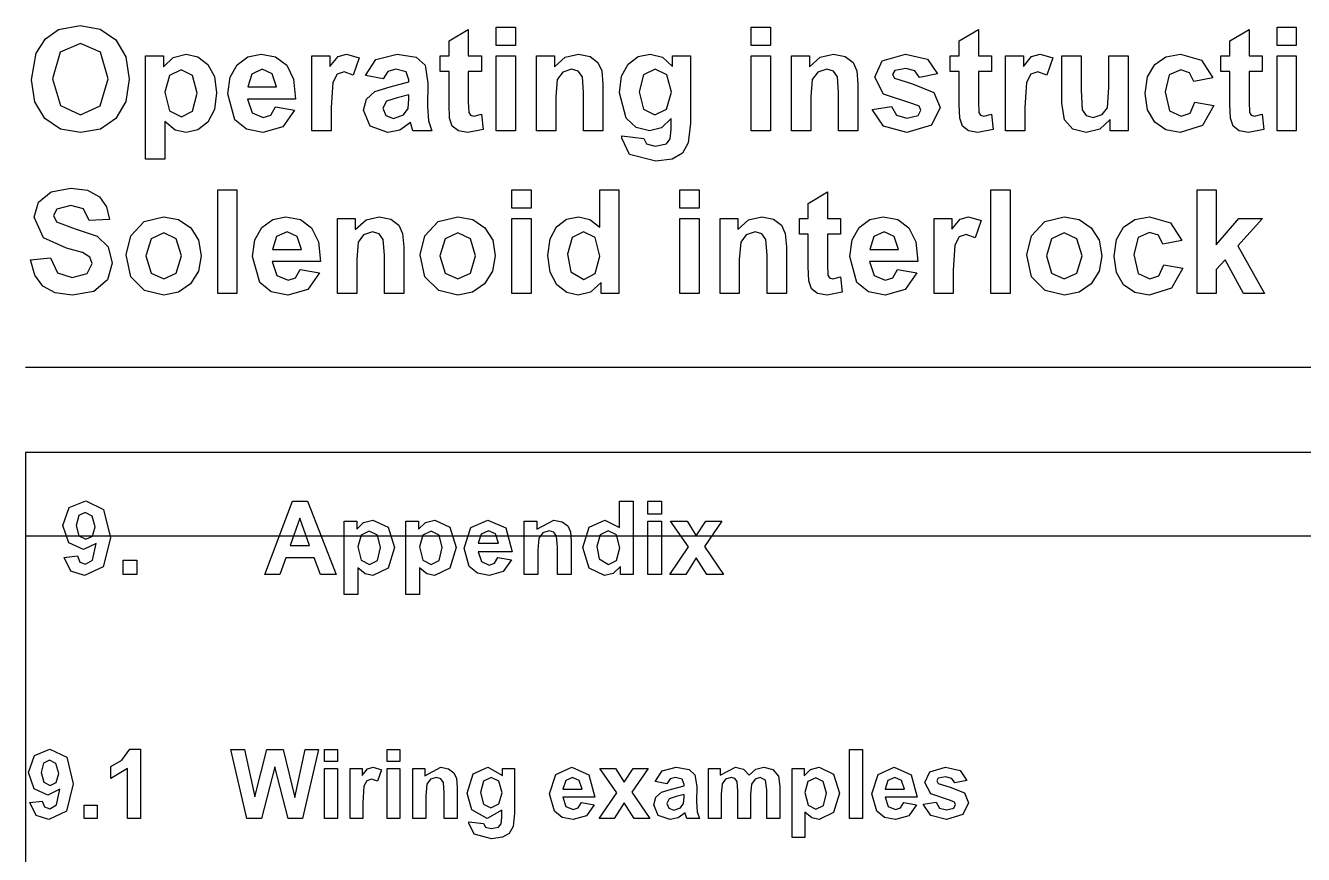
# Model space of a CAD drawing. Extents: x 22 to 299, y 7 to 289.
# Drawn here: x 22 to 59.4, y 264.73 to 289 of the extents above; entities that cross this region are included whole.
import ezdxf

# ---------------------------------------------------------------- set-up
doc = ezdxf.new("R2010")
doc.units = 0

msp = doc.modelspace()

# ---------------------------------------------------------------- linework, layer by layer
at = {"layer": '1'}
for p, q in [((201.999757, 276.499204), (21.999879, 276.499204)), ((21.999879, 276.499204), (21.999879, 15.430113)), ((22, 274.061), (201.999878, 274.061))]:
    msp.add_line(p, q, dxfattribs=at)
at = {"layer": 'Layer 1'}
for p, q in [((22.585472, 288.607238), (22.96643, 288.88009)), ((22.96643, 288.88009), (23.600023, 288.999979)), ((23.600023, 288.999979), (24.184492, 288.896109)), ((24.184492, 288.896109), (24.638634, 288.584501)), ((34.393401, 288.549361), (34.958823, 288.888358)), ((34.958823, 288.888358), (34.958823, 288.113212)), ((35.775803, 288.410868), (35.775803, 288.948302)), ((35.775803, 288.948302), (36.33922, 288.948302)), ((36.33922, 288.948302), (36.33922, 288.410868)), ((43.241101, 288.410868), (43.241101, 288.948302)), ((43.241101, 288.948302), (43.804518, 288.948302)), ((43.804518, 288.948302), (43.804518, 288.410868)), ((49.323996, 288.549361), (49.889418, 288.888358)), ((49.889418, 288.888358), (49.889418, 288.113212)), ((57.245088, 288.549361), (57.810511, 288.888358)), ((57.810511, 288.888358), (57.810511, 288.113212)), ((58.627499, 288.410868), (58.627499, 288.948302)), ((58.627499, 288.948302), (59.190916, 288.948302)), ((59.190916, 288.948302), (59.190916, 288.410868)), ((22.312786, 288.19176), (22.585472, 288.607238)), ((23.606038, 288.477014), (23.014551, 288.216565)), ((24.193515, 288.220699), (23.606038, 288.477014)), ((24.638634, 288.584501), (24.931872, 288.087891)), ((34.393401, 288.113212), (34.393401, 288.549361)), ((36.33922, 288.410868), (35.775803, 288.410868)), ((43.804518, 288.410868), (43.241101, 288.410868)), ((49.323996, 288.113212), (49.323996, 288.549361)), ((57.245088, 288.113212), (57.245088, 288.549361)), ((59.190916, 288.410868), (58.627499, 288.410868)), ((22.178449, 287.414548), (22.312786, 288.19176)), ((23.014551, 288.216565), (22.789986, 287.435218)), ((24.416075, 287.443487), (24.193515, 288.220699)), ((24.931872, 288.087891), (25.029617, 287.429017)), ((25.514484, 288.113212), (26.039805, 288.113212)), ((25.514484, 285.08291), (25.514484, 288.113212)), ((26.039805, 288.113212), (26.039805, 287.790752)), ((26.039805, 287.790752), (26.316501, 288.059469)), ((26.316501, 288.059469), (26.703474, 288.162822)), ((26.703474, 288.162822), (27.046336, 288.087891)), ((27.046336, 288.087891), (27.333057, 287.863099)), ((28.192834, 287.852763), (28.506122, 288.085307)), ((28.506122, 288.085307), (28.892594, 288.162822)), ((28.892594, 288.162822), (29.317663, 288.08169)), ((29.317663, 288.08169), (29.642479, 287.838294)), ((30.380671, 285.918), (30.380671, 288.113212)), ((30.380671, 288.113212), (30.903987, 288.113212)), ((30.903987, 288.113212), (30.903987, 287.801087)), ((30.903987, 287.801087), (31.144592, 288.092542)), ((31.144592, 288.092542), (31.389207, 288.162822)), ((31.389207, 288.162822), (31.760139, 288.053268)), ((31.760139, 288.053268), (31.585701, 287.546839)), ((31.952928, 287.538571), (32.249674, 288.00986)), ((32.249674, 288.00986), (32.875247, 288.162822)), ((32.875247, 288.162822), (33.436659, 288.069804)), ((33.436659, 288.069804), (33.695309, 287.836227)), ((34.134751, 287.650192), (34.134751, 288.113212)), ((34.134751, 288.113212), (34.393401, 288.113212)), ((34.958823, 288.113212), (35.343789, 288.113212)), ((35.343789, 288.113212), (35.343789, 287.650192)), ((35.775803, 285.918), (35.775803, 288.113212)), ((35.775803, 288.113212), (36.33922, 288.113212)), ((36.33922, 288.113212), (36.33922, 285.918)), ((36.954415, 285.918), (36.954415, 288.113212)), ((36.954415, 288.113212), (37.477731, 288.113212)), ((37.477731, 288.113212), (37.477731, 287.790752)), ((37.477731, 287.790752), (37.792522, 288.069804)), ((37.792522, 288.069804), (38.179496, 288.162822)), ((38.179496, 288.162822), (38.520353, 288.092542)), ((38.520353, 288.092542), (38.752937, 287.916842)), ((39.63878, 287.871367), (39.928508, 288.089958)), ((39.928508, 288.089958), (40.280393, 288.162822)), ((40.280393, 288.162822), (40.640799, 288.073421)), ((40.640799, 288.073421), (40.932032, 287.805221)), ((40.932032, 287.805221), (40.932032, 288.113212)), ((40.932032, 288.113212), (41.459357, 288.113212)), ((41.459357, 288.113212), (41.459357, 286.143309)), ((43.241101, 285.918), (43.241101, 288.113212)), ((43.241101, 288.113212), (43.804518, 288.113212)), ((43.804518, 288.113212), (43.804518, 285.918)), ((44.419712, 285.918), (44.419712, 288.113212)), ((44.419712, 288.113212), (44.943028, 288.113212)), ((44.943028, 288.113212), (44.943028, 287.790752)), ((44.943028, 287.790752), (45.257819, 288.069804)), ((45.257819, 288.069804), (45.644792, 288.162822)), ((45.644792, 288.162822), (45.985649, 288.092542)), ((45.985649, 288.092542), (46.218234, 287.916842)), ((47.071996, 287.968518), (47.7497, 288.162822)), ((47.7497, 288.162822), (48.399334, 288.016061)), ((48.399334, 288.016061), (48.692069, 287.581979)), ((49.065346, 287.650192), (49.065346, 288.113212)), ((49.065346, 288.113212), (49.323996, 288.113212)), ((49.889418, 288.113212), (50.274384, 288.113212)), ((50.274384, 288.113212), (50.274384, 287.650192)), ((50.682339, 285.918), (50.682339, 288.113212)), ((50.682339, 288.113212), (51.205655, 288.113212)), ((51.205655, 288.113212), (51.205655, 287.801087)), ((51.205655, 287.801087), (51.44626, 288.092542)), ((51.44626, 288.092542), (51.690875, 288.162822)), ((51.690875, 288.162822), (52.061808, 288.053268)), ((52.061808, 288.053268), (51.887369, 287.546839)), ((52.332791, 286.724151), (52.332791, 288.113212)), ((52.332791, 288.113212), (52.896208, 288.113212)), ((52.896208, 288.113212), (52.896208, 287.10449)), ((53.706243, 287.187172), (53.706243, 288.113212)), ((53.706243, 288.113212), (54.26966, 288.113212)), ((54.26966, 288.113212), (54.26966, 285.918)), ((55.049237, 287.858965), (55.377061, 288.086857)), ((55.377061, 288.086857), (55.803132, 288.162822)), ((55.803132, 288.162822), (56.420685, 287.989189)), ((56.420685, 287.989189), (56.751517, 287.464157)), ((56.986438, 287.650192), (56.986438, 288.113212)), ((56.986438, 288.113212), (57.245088, 288.113212)), ((57.810511, 288.113212), (58.195485, 288.113212)), ((58.195485, 288.113212), (58.195485, 287.650192)), ((58.627499, 285.918), (58.627499, 288.113212)), ((58.627499, 288.113212), (59.190916, 288.113212)), ((59.190916, 288.113212), (59.190916, 285.918)), ((26.551091, 287.703935), (26.208229, 287.538571)), ((26.883928, 287.536504), (26.551091, 287.703935)), ((27.333057, 287.863099), (27.527044, 287.504465)), ((27.985313, 287.485344), (28.192834, 287.852763)), ((28.92668, 287.718405), (28.621914, 287.579912)), ((29.219416, 287.586113), (28.92668, 287.718405)), ((29.642479, 287.838294), (29.84549, 287.429534)), ((31.321035, 287.641924), (31.120531, 287.573711)), ((31.585701, 287.546839), (31.321035, 287.641924)), ((32.600555, 287.656393), (32.464212, 287.443487)), ((32.835145, 287.718405), (32.600555, 287.656393)), ((33.137906, 287.646058), (32.835145, 287.718405)), ((33.218108, 287.408347), (33.137906, 287.646058)), ((33.695309, 287.836227), (33.7715, 287.317396)), ((34.393401, 287.650192), (34.134751, 287.650192)), ((34.393401, 286.693146), (34.393401, 287.650192)), ((35.343789, 287.650192), (34.958821, 287.650192)), ((34.958821, 287.650192), (34.958821, 286.765493)), ((37.720341, 287.635723), (37.559938, 287.416615)), ((37.983001, 287.718405), (37.720341, 287.635723)), ((38.17749, 287.660527), (37.983001, 287.718405)), ((38.295788, 287.49723), (38.17749, 287.660527)), ((38.752937, 287.916842), (38.863214, 287.67293)), ((38.863214, 287.67293), (38.895296, 287.282256)), ((39.446296, 287.5148), (39.63878, 287.871367)), ((40.424756, 287.718405), (40.089914, 287.555107)), ((40.769623, 287.55304), (40.424756, 287.718405)), ((45.185638, 287.635723), (45.025234, 287.416615)), ((45.448298, 287.718405), (45.185638, 287.635723)), ((45.642787, 287.660527), (45.448298, 287.718405)), ((45.761085, 287.49723), (45.642787, 287.660527)), ((46.218234, 287.916842), (46.328511, 287.67293)), ((46.328511, 287.67293), (46.360593, 287.282256)), ((46.853447, 287.488962), (47.071996, 287.968518)), ((47.440924, 287.681198), (47.376763, 287.563376)), ((47.759725, 287.745277), (47.440924, 287.681198)), ((48.030406, 287.677064), (47.759725, 287.745277)), ((48.160734, 287.480694), (48.030406, 287.677064)), ((49.323996, 287.650192), (49.065346, 287.650192)), ((49.323996, 286.693146), (49.323996, 287.650192)), ((50.274384, 287.650192), (49.889417, 287.650192)), ((49.889417, 287.650192), (49.889417, 286.765493)), ((51.622704, 287.641924), (51.422199, 287.573711)), ((51.887369, 287.546839), (51.622704, 287.641924)), ((54.840211, 287.496713), (55.049237, 287.858965)), ((55.811153, 287.706002), (55.474306, 287.555107)), ((56.067798, 287.619186), (55.811153, 287.706002)), ((56.196121, 287.360804), (56.067798, 287.619186)), ((57.245088, 287.650192), (56.986438, 287.650192)), ((57.245088, 286.693146), (57.245088, 287.650192)), ((58.195485, 287.650192), (57.810517, 287.650192)), ((57.810517, 287.650192), (57.810517, 286.765493)), ((22.275192, 286.768593), (22.178449, 287.414548)), ((22.178449, 287.414548), (22.178449, 287.414548)), ((22.789986, 287.435218), (23.020566, 286.653872)), ((22.789986, 287.435218), (22.789986, 287.435218)), ((24.1875, 286.651804), (24.416075, 287.443487)), ((25.029617, 287.429017), (24.932874, 286.774794)), ((26.208229, 287.538571), (26.071886, 287.052813)), ((27.018265, 287.023874), (26.883928, 287.536504)), ((27.527044, 287.504465), (27.591707, 287.028008)), ((27.916139, 286.99907), (27.985313, 287.485344)), ((28.621914, 287.579912), (28.503617, 287.203708)), ((29.345734, 287.203708), (29.219416, 287.586113)), ((29.84549, 287.429534), (29.90514, 286.848175)), ((30.990204, 287.331866), (30.944088, 286.595994)), ((31.120531, 287.573711), (30.990204, 287.331866)), ((32.464214, 287.443487), (31.952928, 287.538571)), ((32.464212, 287.443487), (32.464214, 287.443487)), ((32.670731, 287.207842), (33.218108, 287.350469)), ((33.218108, 287.350469), (33.218108, 287.408347)), ((33.7715, 287.317396), (33.765485, 286.639402)), ((37.559938, 287.416615), (37.517832, 286.912253)), ((38.331879, 287.038344), (38.295788, 287.49723)), ((38.895296, 287.282256), (38.895295, 285.918)), ((39.382135, 287.028008), (39.446296, 287.5148)), ((40.089914, 287.555107), (39.959587, 287.061081)), ((40.905966, 287.046612), (40.769623, 287.55304)), ((45.025234, 287.416615), (44.983129, 286.912253)), ((45.797175, 287.038344), (45.761085, 287.49723)), ((46.360593, 287.282256), (46.360592, 285.918)), ((47.106082, 286.994936), (46.853447, 287.488962)), ((47.376763, 287.563376), (47.432904, 287.457956)), ((47.432904, 287.457956), (47.958225, 287.294659)), ((47.958225, 287.294659), (48.587807, 287.036277)), ((48.692069, 287.581979), (48.160734, 287.480694)), ((51.291872, 287.331866), (51.245756, 286.595994)), ((51.422199, 287.573711), (51.291872, 287.331866)), ((54.770536, 287.013539), (54.840211, 287.496713)), ((55.474306, 287.555107), (55.349993, 287.05488)), ((56.751517, 287.464157), (56.196121, 287.360804)), ((56.751517, 287.464157), (56.751517, 287.464157)), ((26.071886, 287.052813), (26.214244, 286.505044)), ((26.071886, 287.052813), (26.071886, 287.052813)), ((26.887938, 286.490574), (27.018265, 287.023874)), ((27.591707, 287.028008), (27.526543, 286.53915)), ((28.126668, 286.242528), (27.916139, 286.99907)), ((28.503617, 287.203708), (29.345734, 287.203708)), ((31.980997, 286.848175), (32.221602, 287.071417)), ((32.221602, 287.071417), (32.670731, 287.207842)), ((32.875247, 286.883315), (32.568476, 286.782029)), ((33.218109, 286.972198), (32.875247, 286.883315)), ((33.218109, 286.856443), (33.218109, 286.972198)), ((37.517832, 286.912253), (37.517832, 285.918)), ((38.331879, 285.918), (38.331879, 287.038344)), ((39.578629, 286.292137), (39.382135, 287.028008)), ((39.959587, 287.061081), (40.089914, 286.548452)), ((39.959587, 287.061081), (39.959587, 287.061081)), ((40.763608, 286.552586), (40.905966, 287.046612)), ((44.983129, 286.912253), (44.983129, 285.918)), ((45.797175, 285.918), (45.797175, 287.038344)), ((47.970255, 286.711749), (47.106082, 286.994936)), ((48.587807, 287.036277), (48.764251, 286.604262)), ((52.896208, 287.10449), (52.926282, 286.536049)), ((53.664137, 286.593927), (53.706243, 287.187172)), ((54.83971, 286.534499), (54.770536, 287.013539)), ((55.349993, 287.05488), (55.476311, 286.502977)), ((22.565422, 286.277668), (22.275192, 286.768593)), ((23.020566, 286.653872), (23.606038, 286.389289)), ((23.606038, 286.389289), (24.1875, 286.651804)), ((24.932874, 286.774794), (24.642644, 286.279735)), ((26.214244, 286.505044), (26.561116, 286.329344)), ((27.526543, 286.53915), (27.331052, 286.172248)), ((29.90514, 286.848175), (28.493591, 286.848175)), ((28.493591, 286.848175), (28.629934, 286.445099)), ((29.17731, 286.376886), (29.313652, 286.616665)), ((29.313652, 286.616665), (29.875064, 286.519513)), ((29.313652, 286.616665), (29.313652, 286.616665)), ((29.875064, 286.519513), (29.532202, 286.033755)), ((30.944088, 286.595994), (30.944088, 285.918)), ((31.89478, 286.517446), (31.980997, 286.848175)), ((32.083254, 286.052359), (31.89478, 286.517446)), ((32.568476, 286.782029), (32.458198, 286.577391)), ((32.458198, 286.577391), (32.54642, 286.366551)), ((33.061716, 286.38102), (33.196054, 286.573256)), ((33.196054, 286.573256), (33.218109, 286.856443)), ((33.765485, 286.639402), (33.791552, 286.211522)), ((34.411446, 286.283869), (34.393401, 286.693146)), ((34.958821, 286.765493), (34.968847, 286.4513)), ((40.089914, 286.548452), (40.414731, 286.387221)), ((40.414731, 286.387221), (40.763608, 286.552586)), ((46.77525, 286.544318), (47.340672, 286.633201)), ((47.106082, 286.050292), (46.77525, 286.544318)), ((46.77525, 286.544318), (46.77525, 286.544318)), ((47.340672, 286.633201), (47.48704, 286.374819)), ((48.158729, 286.635268), (47.970255, 286.711749)), ((48.124643, 286.370685), (48.198829, 286.525714)), ((48.198829, 286.525714), (48.158729, 286.635268)), ((48.764251, 286.604262), (48.519636, 286.085431)), ((49.342041, 286.283869), (49.323996, 286.693146)), ((49.889417, 286.765493), (49.899442, 286.4513)), ((51.245756, 286.595994), (51.245756, 285.918)), ((52.408983, 286.238394), (52.332791, 286.724151)), ((52.926282, 286.536049), (53.04057, 286.370685)), ((53.507744, 286.391356), (53.664137, 286.593927)), ((55.047232, 286.172248), (54.83971, 286.534499)), ((55.476311, 286.502977), (55.819173, 286.341746)), ((56.081833, 286.434764), (56.226196, 286.759291)), ((56.226196, 286.759291), (56.779587, 286.66214)), ((56.779587, 286.66214), (56.448756, 286.068895)), ((57.263133, 286.283869), (57.245088, 286.693146)), ((57.810517, 286.765493), (57.820536, 286.4513)), ((23.019563, 285.96916), (22.565422, 286.277668)), ((24.642644, 286.279735), (24.190508, 285.969676)), ((26.378657, 285.940738), (26.077901, 286.188784)), ((26.077901, 286.188784), (26.077901, 285.08291)), ((26.561116, 286.329344), (26.887938, 286.490574)), ((27.331052, 286.172248), (27.042827, 285.944355)), ((28.46552, 285.961925), (28.126668, 286.242528)), ((28.629934, 286.445099), (28.95475, 286.302472)), ((28.95475, 286.302472), (29.17731, 286.376886)), ((32.54642, 286.366551), (32.770985, 286.277668)), ((32.770985, 286.277668), (33.061716, 286.38102)), ((33.262218, 286.157778), (32.953442, 285.940738)), ((33.28227, 286.089566), (33.262218, 286.157778)), ((33.791552, 286.211522), (33.893808, 285.918)), ((34.489642, 286.056493), (34.411446, 286.283869)), ((34.968847, 286.4513), (35.018973, 286.378953)), ((35.018973, 286.378953), (35.115215, 286.350015)), ((35.115215, 286.350015), (35.341785, 286.405825)), ((35.341785, 286.405825), (35.389906, 285.955207)), ((39.873871, 286.011534), (39.578629, 286.292137)), ((40.895942, 286.273533), (40.610223, 286.006883)), ((40.895942, 285.95314), (40.895942, 286.273533)), ((41.459357, 286.143309), (41.397201, 285.562467)), ((47.48704, 286.374819), (47.795816, 286.288003)), ((47.795816, 286.288003), (48.124643, 286.370685)), ((49.420238, 286.056493), (49.342041, 286.283869)), ((49.899442, 286.4513), (49.949569, 286.378953)), ((49.949569, 286.378953), (50.04581, 286.350015)), ((50.04581, 286.350015), (50.27238, 286.405825)), ((50.27238, 286.405825), (50.320501, 285.955207)), ((52.655603, 285.965542), (52.408983, 286.238394)), ((53.04057, 286.370685), (53.249094, 286.31074)), ((53.249094, 286.31074), (53.507744, 286.391356)), ((53.746345, 286.246662), (53.439574, 285.969676)), ((53.746345, 285.918), (53.746345, 286.246662)), ((55.373051, 285.944355), (55.047232, 286.172248)), ((55.819173, 286.341746), (56.081833, 286.434764)), ((57.34133, 286.056493), (57.263133, 286.283869)), ((57.820536, 286.4513), (57.870662, 286.378953)), ((57.870662, 286.378953), (57.966903, 286.350015)), ((57.966903, 286.350015), (58.19347, 286.405825)), ((58.19347, 286.405825), (58.241593, 285.955207)), ((23.608043, 285.866324), (23.019563, 285.96916)), ((24.190508, 285.969676), (23.608043, 285.866324)), ((26.699464, 285.868391), (26.378657, 285.940738)), ((27.042827, 285.944355), (26.699464, 285.868391)), ((28.948735, 285.868391), (28.46552, 285.961925)), ((29.532202, 286.033755), (28.948735, 285.868391)), ((30.944088, 285.918), (30.380671, 285.918)), ((32.60256, 285.868391), (32.083254, 286.052359)), ((32.953442, 285.940738), (32.60256, 285.868391)), ((33.336406, 285.918), (33.28227, 286.089566)), ((33.893808, 285.918), (33.336406, 285.918)), ((34.670096, 285.920067), (34.489642, 286.056493)), ((34.944787, 285.868391), (34.670096, 285.920067)), ((35.389906, 285.955207), (34.944787, 285.868391)), ((36.33922, 285.918), (35.775803, 285.918)), ((37.517832, 285.918), (36.954415, 285.918)), ((38.895295, 285.918), (38.331879, 285.918)), ((39.454316, 285.703026), (39.456327, 285.773306)), ((39.456321, 285.773306), (40.099939, 285.692691)), ((39.456327, 285.773306), (39.456321, 285.773306)), ((40.258338, 285.918), (39.873871, 286.011534)), ((40.610223, 286.006883), (40.258338, 285.918)), ((40.869875, 285.68649), (40.895942, 285.95314)), ((43.804518, 285.918), (43.241101, 285.918)), ((44.983129, 285.918), (44.419712, 285.918)), ((46.360592, 285.918), (45.797175, 285.918)), ((47.795816, 285.868391), (47.106082, 286.050292)), ((48.519636, 286.085431), (47.795816, 285.868391)), ((49.600691, 285.920067), (49.420238, 286.056493)), ((49.875382, 285.868391), (49.600691, 285.920067)), ((50.320501, 285.955207), (49.875382, 285.868391)), ((51.245756, 285.918), (50.682339, 285.918)), ((53.040571, 285.868391), (52.655603, 285.965542)), ((53.439574, 285.969676), (53.040571, 285.868391)), ((54.26966, 285.918), (53.746345, 285.918)), ((55.793107, 285.868391), (55.373051, 285.944355)), ((56.448756, 286.068895), (55.793107, 285.868391)), ((57.521783, 285.920067), (57.34133, 286.056493)), ((57.796473, 285.868391), (57.521783, 285.920067)), ((58.241593, 285.955207), (57.796473, 285.868391)), ((59.190916, 285.918), (58.627499, 285.918)), ((39.680886, 285.219335), (39.454316, 285.703026)), ((40.099939, 285.692691), (40.174126, 285.533528)), ((40.174126, 285.533528), (40.426761, 285.471516)), ((40.426761, 285.471516), (40.757593, 285.539729)), ((40.757593, 285.539729), (40.869875, 285.68649)), ((41.397201, 285.562467), (41.222763, 285.260677)), ((26.077901, 285.08291), (25.514484, 285.08291)), ((40.448817, 285.027099), (39.680886, 285.219335)), ((40.922006, 285.089111), (40.448817, 285.027099)), ((41.222763, 285.260677), (40.922006, 285.089111)), ((22.380958, 283.824568), (22.74788, 284.132559)), ((22.74788, 284.132559), (23.327337, 284.237979)), ((23.327337, 284.237979), (23.812056, 284.17545)), ((23.812056, 284.17545), (24.159429, 283.987865)), ((24.159429, 283.987865), (24.373468, 283.695894)), ((27.62475, 281.156), (27.62475, 284.186302)), ((27.62475, 284.186302), (28.188166, 284.186302)), ((28.188166, 284.186302), (28.188166, 281.156)), ((36.231606, 283.648868), (36.231606, 284.186302)), ((36.231606, 284.186302), (36.795023, 284.186302)), ((36.795023, 284.186302), (36.795023, 283.648868)), ((38.80372, 283.094898), (38.80372, 284.186302)), ((38.80372, 284.186302), (39.367137, 284.186302)), ((39.367137, 284.186302), (39.367137, 281.156)), ((41.146876, 283.648868), (41.146876, 284.186302)), ((41.146876, 284.186302), (41.710292, 284.186302)), ((41.710292, 284.186302), (41.710292, 283.648868)), ((44.90559, 283.787361), (45.471012, 284.126358)), ((45.471012, 284.126358), (45.471012, 283.351212)), ((50.250596, 281.156), (50.250596, 284.186302)), ((50.250596, 284.186302), (50.814012, 284.186302)), ((50.814012, 284.186302), (50.814012, 281.156)), ((56.287376, 281.156), (56.287376, 284.186302)), ((56.287376, 284.186302), (56.850793, 284.186302)), ((56.850793, 284.186302), (56.850793, 282.578134)), ((22.25464, 283.392553), (22.380958, 283.824568)), ((22.916304, 283.621996), (22.822067, 283.433895)), ((23.321322, 283.73155), (22.916304, 283.621996)), ((23.696265, 283.628198), (23.321322, 283.73155)), ((23.860678, 283.293335), (23.696265, 283.628198)), ((24.373468, 283.695894), (24.45417, 283.320206)), ((36.795023, 283.648868), (36.231606, 283.648868)), ((41.710292, 283.648868), (41.146876, 283.648868)), ((44.90559, 283.351212), (44.90559, 283.787361)), ((22.525321, 282.782772), (22.25464, 283.392553)), ((22.822067, 283.433895), (22.910289, 283.249927)), ((22.910289, 283.249927), (23.45566, 283.047355)), ((24.45417, 283.320206), (23.860678, 283.293335)), ((25.082743, 282.844784), (25.473726, 283.258195)), ((25.473726, 283.258195), (26.041153, 283.400822)), ((26.041153, 283.400822), (26.480758, 283.31969)), ((26.480758, 283.31969), (26.833144, 283.076294)), ((28.919654, 283.090763), (29.232941, 283.323307)), ((29.232941, 283.323307), (29.619413, 283.400822)), ((29.619413, 283.400822), (30.044482, 283.31969)), ((30.044482, 283.31969), (30.369298, 283.076294)), ((31.127541, 281.156), (31.127541, 283.351212)), ((31.127541, 283.351212), (31.650857, 283.351212)), ((31.650857, 283.351212), (31.650857, 283.028752)), ((31.650857, 283.028752), (31.965648, 283.307804)), ((31.965648, 283.307804), (32.352621, 283.400822)), ((32.352621, 283.400822), (32.693478, 283.330542)), ((32.693478, 283.330542), (32.926063, 283.154842)), ((32.926063, 283.154842), (33.03634, 282.91093)), ((33.689599, 282.844784), (34.080582, 283.258195)), ((34.080582, 283.258195), (34.648009, 283.400822)), ((34.648009, 283.400822), (35.087614, 283.31969)), ((35.087614, 283.31969), (35.44, 283.076294)), ((36.231606, 281.156), (36.231606, 283.351212)), ((36.231606, 283.351212), (36.795023, 283.351212)), ((36.795023, 283.351212), (36.795023, 281.156)), ((37.542549, 283.109367), (37.830774, 283.327958)), ((37.830774, 283.327958), (38.186168, 283.400822)), ((38.186168, 283.400822), (38.519004, 283.324341)), ((38.519004, 283.324341), (38.80372, 283.094898)), ((41.146876, 281.156), (41.146876, 283.351212)), ((41.146876, 283.351212), (41.710292, 283.351212)), ((41.710292, 283.351212), (41.710292, 281.156)), ((42.325487, 281.156), (42.325487, 283.351212)), ((42.325487, 283.351212), (42.848803, 283.351212)), ((42.848803, 283.351212), (42.848803, 283.028752)), ((42.848803, 283.028752), (43.163595, 283.307804)), ((43.163595, 283.307804), (43.550568, 283.400822)), ((43.550568, 283.400822), (43.891425, 283.330542)), ((43.891425, 283.330542), (44.12401, 283.154842)), ((44.12401, 283.154842), (44.234287, 282.91093)), ((44.64694, 282.888192), (44.64694, 283.351212)), ((44.64694, 283.351212), (44.90559, 283.351212)), ((45.471012, 283.351212), (45.855978, 283.351212)), ((45.855978, 283.351212), (45.855978, 282.888192)), ((46.400276, 283.090763), (46.713564, 283.323307)), ((46.713564, 283.323307), (47.100036, 283.400822)), ((47.100036, 283.400822), (47.525104, 283.31969)), ((47.525104, 283.31969), (47.849921, 283.076294)), ((48.588114, 281.156), (48.588114, 283.351212)), ((48.588114, 283.351212), (49.111429, 283.351212)), ((49.111429, 283.351212), (49.111429, 283.039087)), ((49.111429, 283.039087), (49.352034, 283.330542)), ((49.352034, 283.330542), (49.596649, 283.400822)), ((49.596649, 283.400822), (49.967582, 283.291268)), ((49.967582, 283.291268), (49.793143, 282.784839)), ((51.441239, 282.844784), (51.832222, 283.258195)), ((51.832222, 283.258195), (52.399649, 283.400822)), ((52.399649, 283.400822), (52.839254, 283.31969)), ((52.839254, 283.31969), (53.19164, 283.076294)), ((54.137634, 283.096965), (54.465459, 283.324857)), ((54.465459, 283.324857), (54.89153, 283.400822)), ((54.89153, 283.400822), (55.509082, 283.227189)), ((55.509082, 283.227189), (55.839914, 282.702157)), ((56.850793, 282.578134), (57.510452, 283.351212)), ((58.204195, 283.351212), (57.476366, 282.549195)), ((57.510452, 283.351212), (58.204195, 283.351212)), ((23.195005, 282.483049), (22.525321, 282.782772)), ((23.45566, 283.047355), (24.095268, 282.828247)), ((24.095268, 282.828247), (24.420085, 282.520256)), ((24.944395, 282.284612), (25.082743, 282.844784)), ((25.672225, 282.753833), (25.521847, 282.253606)), ((26.043157, 282.927466), (25.672225, 282.753833)), ((26.412085, 282.753833), (26.043157, 282.927466)), ((26.562463, 282.25774), (26.412085, 282.753833)), ((26.833144, 283.076294), (27.064726, 282.710942)), ((28.712132, 282.723344), (28.919654, 283.090763)), ((29.348733, 282.817912), (29.230436, 282.441708)), ((29.653499, 282.956405), (29.348733, 282.817912)), ((29.946236, 282.824113), (29.653499, 282.956405)), ((30.072553, 282.441708), (29.946236, 282.824113)), ((30.369298, 283.076294), (30.572309, 282.667534)), ((31.893467, 282.873723), (31.733063, 282.654615)), ((32.156127, 282.956405), (31.893467, 282.873723)), ((32.350616, 282.898527), (32.156127, 282.956405)), ((32.468914, 282.73523), (32.350616, 282.898527)), ((33.03634, 282.91093), (33.068422, 282.520256)), ((33.551251, 282.284612), (33.689599, 282.844784)), ((34.279081, 282.753833), (34.128703, 282.253606)), ((34.650014, 282.927466), (34.279081, 282.753833)), ((35.018941, 282.753833), (34.650014, 282.927466)), ((35.169319, 282.25774), (35.018941, 282.753833)), ((35.44, 283.076294), (35.671582, 282.710942)), ((37.287909, 282.261874), (37.351569, 282.7528)), ((37.351569, 282.7528), (37.542549, 283.109367)), ((37.997694, 282.79104), (37.863356, 282.301148)), ((38.33454, 282.956405), (37.997694, 282.79104)), ((38.673392, 282.788973), (38.33454, 282.956405)), ((38.805725, 282.245338), (38.673392, 282.788973)), ((43.091413, 282.873723), (42.93101, 282.654615)), ((43.354074, 282.956405), (43.091413, 282.873723)), ((43.548563, 282.898527), (43.354074, 282.956405)), ((43.66686, 282.73523), (43.548563, 282.898527)), ((44.234287, 282.91093), (44.266368, 282.520256)), ((44.90559, 282.888192), (44.64694, 282.888192)), ((44.90559, 281.931146), (44.90559, 282.888192)), ((45.855978, 282.888192), (45.471011, 282.888192)), ((45.471011, 282.888192), (45.471011, 282.003492)), ((46.192754, 282.723344), (46.400276, 283.090763)), ((46.829356, 282.817912), (46.711058, 282.441708)), ((47.134122, 282.956405), (46.829356, 282.817912)), ((47.426858, 282.824113), (47.134122, 282.956405)), ((47.553176, 282.441708), (47.426858, 282.824113)), ((47.849921, 283.076294), (48.052931, 282.667534)), ((49.327974, 282.811711), (49.197646, 282.569866)), ((49.528478, 282.879924), (49.327974, 282.811711)), ((49.793143, 282.784839), (49.528478, 282.879924)), ((51.302891, 282.284612), (51.441239, 282.844784)), ((52.030721, 282.753833), (51.880343, 282.253606)), ((52.401654, 282.927466), (52.030721, 282.753833)), ((52.770582, 282.753833), (52.401654, 282.927466)), ((52.92096, 282.25774), (52.770582, 282.753833)), ((53.19164, 283.076294), (53.423222, 282.710942)), ((53.928609, 282.734713), (54.137634, 283.096965)), ((54.562703, 282.793107), (54.438391, 282.29288)), ((54.89955, 282.944002), (54.562703, 282.793107)), ((55.156195, 282.857186), (54.89955, 282.944002)), ((55.284518, 282.598804), (55.156195, 282.857186)), ((23.670199, 282.350758), (23.195005, 282.483049)), ((24.420085, 282.520256), (24.538382, 282.038632)), ((27.064726, 282.710942), (27.14192, 282.259807)), ((28.642958, 282.23707), (28.712132, 282.723344)), ((29.230436, 282.441708), (30.072553, 282.441708)), ((30.572309, 282.667534), (30.631959, 282.086175)), ((31.733063, 282.654615), (31.690957, 282.150253)), ((32.505004, 282.276344), (32.468914, 282.73523)), ((33.068422, 282.520256), (33.068421, 281.156)), ((35.671582, 282.710942), (35.748776, 282.259807)), ((42.93101, 282.654615), (42.888904, 282.150253)), ((43.702951, 282.276344), (43.66686, 282.73523)), ((44.266368, 282.520256), (44.266367, 281.156)), ((46.12358, 282.23707), (46.192754, 282.723344)), ((46.711058, 282.441708), (47.553176, 282.441708)), ((48.052931, 282.667534), (48.112581, 282.086175)), ((49.197646, 282.569866), (49.15153, 281.833994)), ((53.423222, 282.710942), (53.500416, 282.259807)), ((53.858934, 282.251539), (53.928609, 282.734713)), ((55.839914, 282.702157), (55.284518, 282.598804)), ((55.839914, 282.702157), (55.839914, 282.702157)), ((57.476366, 282.549195), (58.256328, 281.156)), ((22.148373, 282.141985), (22.725825, 282.199863)), ((22.26667, 281.693951), (22.148373, 282.141985)), ((22.148373, 282.141985), (22.148373, 282.141985)), ((22.725825, 282.199863), (22.936354, 281.75958)), ((23.882734, 282.218466), (23.670199, 282.350758)), ((23.798522, 281.743044), (23.94489, 282.036565)), ((23.94489, 282.036565), (23.882734, 282.218466)), ((24.538382, 282.038632), (24.398029, 281.550807)), ((25.082743, 281.641758), (24.944395, 282.284612)), ((24.944395, 282.284612), (24.944395, 282.284612)), ((25.521847, 282.253606), (25.672225, 281.753379)), ((25.521847, 282.253606), (25.521847, 282.253606)), ((26.412085, 281.753379), (26.562463, 282.25774)), ((27.14192, 282.259807), (27.063724, 281.804022)), ((28.853487, 281.480528), (28.642958, 282.23707)), ((30.631959, 282.086175), (29.22041, 282.086175)), ((29.22041, 282.086175), (29.356753, 281.683099)), ((31.690957, 282.150253), (31.690957, 281.156)), ((32.505004, 281.156), (32.505004, 282.276344)), ((33.689599, 281.641758), (33.551251, 282.284612)), ((33.551251, 282.284612), (33.551251, 282.284612)), ((34.128703, 282.253606), (34.279081, 281.753379)), ((34.128703, 282.253606), (34.128703, 282.253606)), ((35.018941, 281.753379), (35.169319, 282.25774)), ((35.748776, 282.259807), (35.67058, 281.804022)), ((37.353073, 281.776116), (37.287909, 282.261874)), ((37.863356, 282.301148), (37.957593, 281.792653)), ((37.863356, 282.301148), (37.863356, 282.301148)), ((38.669382, 281.734775), (38.805725, 282.245338)), ((42.888904, 282.150253), (42.888904, 281.156)), ((43.702951, 281.156), (43.702951, 282.276344)), ((46.33411, 281.480528), (46.12358, 282.23707)), ((48.112581, 282.086175), (46.701032, 282.086175)), ((46.701032, 282.086175), (46.837375, 281.683099)), ((51.441239, 281.641758), (51.302891, 282.284612)), ((51.302891, 282.284612), (51.302891, 282.284612)), ((51.880343, 282.253606), (52.030721, 281.753379)), ((51.880343, 282.253606), (51.880343, 282.253606)), ((52.770582, 281.753379), (52.92096, 282.25774)), ((53.500416, 282.259807), (53.42222, 281.804022)), ((53.928107, 281.772499), (53.858934, 282.251539)), ((54.438391, 282.29288), (54.564708, 281.740977)), ((57.113453, 282.141985), (56.850793, 281.858799)), ((57.6488, 281.156), (57.113453, 282.141985)), ((22.50527, 281.36684), (22.26667, 281.693951)), ((22.936354, 281.75958), (23.367438, 281.61902)), ((23.367438, 281.61902), (23.798522, 281.743044)), ((25.485756, 281.242816), (25.082743, 281.641758)), ((25.672225, 281.753379), (26.043157, 281.579746)), ((26.043157, 281.579746), (26.412085, 281.753379)), ((27.063724, 281.804022), (26.829134, 281.432985)), ((29.356753, 281.683099), (29.68157, 281.540472)), ((29.904129, 281.614886), (30.040472, 281.854665)), ((30.040472, 281.854665), (30.601883, 281.757513)), ((30.040472, 281.854665), (30.040472, 281.854665)), ((30.601883, 281.757513), (30.259021, 281.271755)), ((34.092612, 281.242816), (33.689599, 281.641758)), ((34.279081, 281.753379), (34.650014, 281.579746)), ((34.650014, 281.579746), (35.018941, 281.753379)), ((35.67058, 281.804022), (35.43599, 281.432985)), ((37.548564, 281.410248), (37.353073, 281.776116)), ((37.957593, 281.792653), (38.338551, 281.565277)), ((38.338551, 281.565277), (38.669382, 281.734775)), ((44.923635, 281.521869), (44.90559, 281.931146)), ((45.471011, 282.003492), (45.481036, 281.6893)), ((45.481036, 281.6893), (45.531163, 281.616953)), ((45.627404, 281.588015), (45.853974, 281.643825)), ((45.853974, 281.643825), (45.902095, 281.193207)), ((46.837375, 281.683099), (47.162192, 281.540472)), ((47.384751, 281.614886), (47.521094, 281.854665)), ((47.521094, 281.854665), (48.082506, 281.757513)), ((47.521094, 281.854665), (47.521094, 281.854665)), ((48.082506, 281.757513), (47.739644, 281.271755)), ((49.15153, 281.833994), (49.15153, 281.156)), ((51.844253, 281.242816), (51.441239, 281.641758)), ((52.030721, 281.753379), (52.401654, 281.579746)), ((52.401654, 281.579746), (52.770582, 281.753379)), ((53.42222, 281.804022), (53.18763, 281.432985)), ((54.135629, 281.410248), (53.928107, 281.772499)), ((54.564708, 281.740977), (54.90757, 281.579746)), ((54.90757, 281.579746), (55.170231, 281.672764)), ((55.170231, 281.672764), (55.314594, 281.997291)), ((55.314594, 281.997291), (55.867985, 281.90014)), ((55.867985, 281.90014), (55.537153, 281.306895)), ((56.850793, 281.858799), (56.850793, 281.156)), ((22.868684, 281.168402), (22.50527, 281.36684)), ((24.398029, 281.550807), (24.001031, 281.21181)), ((26.829134, 281.432985), (26.47775, 281.188039)), ((29.192339, 281.199925), (28.853487, 281.480528)), ((30.259021, 281.271755), (29.675554, 281.106391)), ((29.68157, 281.540472), (29.904129, 281.614886)), ((35.43599, 281.432985), (35.084606, 281.188039)), ((37.83729, 281.182355), (37.548564, 281.410248)), ((38.843821, 281.478461), (38.535045, 281.197341)), ((38.843821, 281.156), (38.843821, 281.478461)), ((45.001832, 281.294493), (44.923635, 281.521869)), ((45.182285, 281.158067), (45.001832, 281.294493)), ((45.531163, 281.616953), (45.627404, 281.588015)), ((46.672962, 281.199925), (46.33411, 281.480528)), ((47.739644, 281.271755), (47.156177, 281.106391)), ((47.162192, 281.540472), (47.384751, 281.614886)), ((53.18763, 281.432985), (52.836247, 281.188039)), ((54.461448, 281.182355), (54.135629, 281.410248)), ((55.537153, 281.306895), (54.881505, 281.106391)), ((23.361423, 281.102257), (22.868684, 281.168402)), ((24.001031, 281.21181), (23.361423, 281.102257)), ((26.045163, 281.106391), (25.485756, 281.242816)), ((26.47775, 281.188039), (26.045163, 281.106391)), ((28.188166, 281.156), (27.62475, 281.156)), ((29.675554, 281.106391), (29.192339, 281.199925)), ((31.690957, 281.156), (31.127541, 281.156)), ((33.068421, 281.156), (32.505004, 281.156)), ((34.652019, 281.106391), (34.092612, 281.242816)), ((35.084606, 281.188039), (34.652019, 281.106391)), ((36.795023, 281.156), (36.231606, 281.156)), ((38.178147, 281.106391), (37.83729, 281.182355)), ((38.535045, 281.197341), (38.178147, 281.106391)), ((39.367137, 281.156), (38.843821, 281.156)), ((41.710292, 281.156), (41.146876, 281.156)), ((42.888904, 281.156), (42.325487, 281.156)), ((44.266367, 281.156), (43.702951, 281.156)), ((45.456976, 281.106391), (45.182285, 281.158067)), ((45.902095, 281.193207), (45.456976, 281.106391)), ((47.156177, 281.106391), (46.672962, 281.199925)), ((49.15153, 281.156), (48.588114, 281.156)), ((50.814012, 281.156), (50.250596, 281.156)), ((52.403659, 281.106391), (51.844253, 281.242816)), ((52.836247, 281.188039), (52.403659, 281.106391)), ((54.881505, 281.106391), (54.461448, 281.182355)), ((56.850793, 281.156), (56.287376, 281.156)), ((58.256328, 281.156), (57.6488, 281.156)), ((22, 279), (201.999878, 279)), ((23.279887, 274.884659), (23.759927, 275.085249)), ((23.759927, 275.085249), (24.279734, 274.831949)), ((28.9999, 272.93), (29.810856, 275.076464)), ((29.810856, 275.076464), (30.25539, 275.076464)), ((30.25539, 275.076464), (31.089069, 272.93)), ((39.387131, 274.303386), (39.387131, 275.076464)), ((39.387131, 275.076464), (39.786217, 275.076464)), ((39.786217, 275.076464), (39.786217, 272.93)), ((40.209176, 274.695782), (40.209176, 275.076464)), ((40.209176, 275.076464), (40.608262, 275.076464)), ((40.608262, 275.076464), (40.608262, 274.695782)), ((23.092415, 274.359024), (23.279887, 274.884659)), ((23.556833, 274.653321), (23.484401, 274.359024)), ((23.741464, 274.744099), (23.556833, 274.653321)), ((23.945978, 274.634287), (23.741464, 274.744099)), ((24.035453, 274.325348), (23.945978, 274.634287)), ((24.279734, 274.831949), (24.482828, 274.001768)), ((30.028152, 274.57572), (29.746945, 273.779215)), ((30.31504, 273.779215), (30.028152, 274.57572)), ((40.608262, 274.695782), (40.209176, 274.695782)), ((23.269945, 273.849495), (23.092415, 274.359024)), ((23.484401, 274.359024), (23.563934, 274.053014)), ((23.95592, 274.050085), (24.035453, 274.325348)), ((24.035453, 274.325348), (24.035453, 274.325348)), ((31.326442, 274.484942), (31.698544, 274.484942)), ((31.326442, 272.338478), (31.326442, 274.484942)), ((31.698544, 274.484942), (31.698544, 274.256532)), ((31.698544, 274.256532), (31.894537, 274.446874)), ((32.060705, 274.195038), (31.817844, 274.077904)), ((31.894537, 274.446874), (32.168643, 274.520082)), ((32.296464, 274.07644), (32.060705, 274.195038)), ((32.168643, 274.520082), (32.614597, 274.307778)), ((32.614597, 274.307778), (32.797808, 273.716256)), ((33.132711, 274.484942), (33.504814, 274.484942)), ((33.132711, 272.338478), (33.132711, 274.484942)), ((33.504814, 274.484942), (33.504814, 274.256532)), ((33.504814, 274.256532), (33.700807, 274.446874)), ((33.866974, 274.195038), (33.624114, 274.077904)), ((33.700807, 274.446874), (33.974912, 274.520082)), ((34.102734, 274.07644), (33.866974, 274.195038)), ((33.974912, 274.520082), (34.420867, 274.307778)), ((34.420867, 274.307778), (34.604078, 273.716256)), ((34.833884, 273.695758), (35.029876, 274.300457)), ((35.029876, 274.300457), (35.525539, 274.520082)), ((35.549682, 274.205287), (35.333806, 274.107188)), ((35.525539, 274.520082), (36.056708, 274.290208)), ((35.757037, 274.11158), (35.549682, 274.205287)), ((36.056708, 274.290208), (36.242759, 273.588874)), ((36.593796, 272.93), (36.593796, 274.484942)), ((36.593796, 274.484942), (36.964479, 274.484942)), ((36.964479, 274.256532), (37.461561, 274.520082)), ((36.964479, 274.484942), (36.964479, 274.256532)), ((37.322377, 274.205287), (37.136326, 274.14672)), ((37.46014, 274.16429), (37.322377, 274.205287)), ((37.543934, 274.048621), (37.46014, 274.16429)), ((37.461561, 274.520082), (37.703002, 274.4703)), ((37.703002, 274.4703), (37.86775, 274.345846)), ((37.86775, 274.345846), (37.945863, 274.173075)), ((37.945863, 274.173075), (37.968585, 273.896348)), ((38.313431, 273.713328), (38.493801, 274.313635)), ((38.493801, 274.313635), (38.949697, 274.520082)), ((39.054795, 274.205287), (38.816195, 274.088154)), ((38.949697, 274.520082), (39.387131, 274.303386)), ((39.294815, 274.086689), (39.054795, 274.205287)), ((40.209176, 272.93), (40.209176, 274.484942)), ((40.209176, 274.484942), (40.608262, 274.484942)), ((40.608262, 274.484942), (40.608262, 272.93)), ((41.399085, 273.730898), (40.877858, 274.484942)), ((40.877858, 274.484942), (41.364999, 274.484942)), ((41.364999, 274.484942), (41.632004, 274.057406)), ((41.632004, 274.057406), (41.913211, 274.484942)), ((42.381889, 274.484942), (41.870604, 273.748468)), ((41.913211, 274.484942), (42.381889, 274.484942)), ((23.694596, 273.654761), (23.269945, 273.849495)), ((23.563934, 274.053014), (23.762768, 273.956379)), ((24.070959, 273.834853), (23.694596, 273.654761)), ((23.762768, 273.956379), (23.95592, 274.050085)), ((23.960181, 273.348751), (24.070959, 273.834853)), ((24.482828, 274.001768), (24.271213, 273.152553)), ((29.746945, 273.779215), (30.31504, 273.779215)), ((31.817844, 274.077904), (31.721268, 273.733826)), ((32.39162, 273.713328), (32.296464, 274.07644)), ((33.624114, 274.077904), (33.527538, 273.733826)), ((34.19789, 273.713328), (34.102734, 274.07644)), ((35.333806, 274.107188), (35.250012, 273.84071)), ((35.250012, 273.84071), (35.846512, 273.84071)), ((35.846512, 273.84071), (35.757037, 274.11158)), ((37.022707, 273.991519), (36.992883, 273.634263)), ((37.136326, 274.14672), (37.022707, 273.991519)), ((37.5695, 273.723577), (37.543934, 274.048621)), ((37.968585, 273.896348), (37.968586, 272.93)), ((38.816195, 274.088154), (38.721039, 273.741147)), ((39.388551, 273.701614), (39.294815, 274.086689)), ((23.132182, 273.426352), (23.518487, 273.470276)), ((23.325334, 273.025171), (23.132182, 273.426352)), ((23.132182, 273.426352), (23.132182, 273.426352)), ((23.518487, 273.470276), (23.592339, 273.290184)), ((29.617703, 273.417567), (29.445855, 272.93)), ((30.449962, 273.417567), (29.617703, 273.417567)), ((30.631753, 272.93), (30.449962, 273.417567)), ((31.721268, 273.733826), (31.822105, 273.345823)), ((31.721268, 273.733826), (31.721268, 273.733826)), ((32.299305, 273.335573), (32.39162, 273.713328)), ((32.797808, 273.716256), (32.613177, 273.110092)), ((33.527538, 273.733826), (33.628374, 273.345823)), ((33.527538, 273.733826), (33.527538, 273.733826)), ((34.105574, 273.335573), (34.19789, 273.713328)), ((34.604078, 273.716256), (34.419447, 273.110092)), ((34.983009, 273.159874), (34.833884, 273.695758)), ((36.242759, 273.588874), (35.242912, 273.588874)), ((35.242912, 273.588874), (35.339488, 273.303362)), ((35.727213, 273.255044), (35.823789, 273.424887)), ((35.823789, 273.424887), (36.221456, 273.356072)), ((35.823789, 273.424887), (35.823789, 273.424887)), ((36.992883, 273.634263), (36.992883, 272.93)), ((37.5695, 272.93), (37.5695, 273.723577)), ((38.498062, 273.110092), (38.313431, 273.713328)), ((38.721039, 273.741147), (38.78779, 273.380962)), ((38.721039, 273.741147), (38.721039, 273.741147)), ((39.291975, 273.339966), (39.388551, 273.701614)), ((40.855134, 272.93), (41.399085, 273.730898)), ((41.632004, 273.41171), (41.322392, 272.93)), ((41.938775, 272.93), (41.632004, 273.41171)), ((41.870604, 273.748468), (42.428757, 272.93)), ((23.592339, 273.290184), (23.749985, 273.231618)), ((24.271213, 273.152553), (23.72016, 272.891932)), ((23.749985, 273.231618), (23.960181, 273.348751)), ((24.855169, 272.93), (24.855169, 273.34143)), ((24.855169, 273.34143), (25.254255, 273.34143)), ((25.254255, 273.34143), (25.254255, 272.93)), ((31.938564, 272.946106), (31.725529, 273.121805)), ((31.725529, 273.121805), (31.725529, 272.338478)), ((31.822105, 273.345823), (32.067806, 273.221369)), ((32.067806, 273.221369), (32.299305, 273.335573)), ((32.613177, 273.110092), (32.165802, 272.89486)), ((33.744834, 272.946106), (33.531798, 273.121805)), ((33.531798, 273.121805), (33.531798, 272.338478)), ((33.628374, 273.345823), (33.874076, 273.221369)), ((33.874076, 273.221369), (34.105574, 273.335573)), ((34.419447, 273.110092), (33.972072, 272.89486)), ((35.223029, 272.961113), (34.983009, 273.159874)), ((35.339488, 273.303362), (35.569567, 273.202334)), ((35.569567, 273.202334), (35.727213, 273.255044)), ((36.221456, 273.356072), (35.978595, 273.011993)), ((38.944017, 272.89486), (38.498062, 273.110092)), ((38.78779, 273.380962), (39.057635, 273.219904)), ((39.057635, 273.219904), (39.291975, 273.339966)), ((39.415535, 273.15841), (39.196819, 272.959283)), ((39.415535, 272.93), (39.415535, 273.15841)), ((23.72016, 272.891932), (23.325334, 273.025171)), ((25.254255, 272.93), (24.855169, 272.93)), ((29.445855, 272.93), (28.9999, 272.93)), ((31.089069, 272.93), (30.631753, 272.93)), ((32.165802, 272.89486), (31.938564, 272.946106)), ((33.972072, 272.89486), (33.744834, 272.946106)), ((35.565306, 272.89486), (35.223029, 272.961113)), ((35.978595, 273.011993), (35.565306, 272.89486)), ((36.992883, 272.93), (36.593796, 272.93)), ((37.968586, 272.93), (37.5695, 272.93)), ((39.196819, 272.959283), (38.944017, 272.89486)), ((39.786217, 272.93), (39.415535, 272.93)), ((40.608262, 272.93), (40.209176, 272.93)), ((41.322392, 272.93), (40.855134, 272.93)), ((42.428757, 272.93), (41.938775, 272.93)), ((31.725529, 272.338478), (31.326442, 272.338478)), ((33.531798, 272.338478), (33.132711, 272.338478)), ((22.263329, 267.622679), (22.715131, 267.81147)), ((22.715131, 267.81147), (23.204361, 267.57307)), ((24.819131, 267.487631), (25.055725, 267.81147)), ((25.055725, 267.81147), (25.360492, 267.81147)), ((25.360492, 267.81147), (25.360492, 265.783)), ((28.4744, 265.783), (28.006557, 267.803202)), ((28.006557, 267.803202), (28.411575, 267.803202)), ((28.411575, 267.803202), (28.706985, 266.415519)), ((28.706985, 266.415519), (29.065219, 267.803202)), ((29.065219, 267.803202), (29.535735, 267.803202)), ((29.535735, 267.803202), (29.879265, 266.392092)), ((29.879265, 266.392092), (30.180022, 267.803202)), ((30.578356, 267.803202), (30.102493, 265.783)), ((30.180022, 267.803202), (30.578356, 267.803202)), ((30.753577, 267.444912), (30.753577, 267.803202)), ((30.753577, 267.803202), (31.129188, 267.803202)), ((31.129188, 267.803202), (31.129188, 267.444912)), ((32.579522, 267.444912), (32.579522, 267.803202)), ((32.579522, 267.803202), (32.955133, 267.803202)), ((32.955133, 267.803202), (32.955133, 267.444912)), ((46.119442, 265.783), (46.119442, 267.803202)), ((46.119442, 267.803202), (46.495053, 267.803202)), ((46.495053, 267.803202), (46.495053, 265.783)), ((22.086885, 267.127964), (22.263329, 267.622679)), ((22.697754, 267.490387), (22.523984, 267.404949)), ((22.890238, 267.387035), (22.697754, 267.490387)), ((23.204361, 267.57307), (23.395509, 266.791723)), ((24.499661, 267.300218), (24.819131, 267.487631)), ((31.129188, 267.444912), (30.753577, 267.444912)), ((32.955133, 267.444912), (32.579522, 267.444912)), ((22.253972, 266.648407), (22.086885, 267.127964)), ((22.523984, 267.404949), (22.455813, 267.127964)), ((22.455813, 267.127964), (22.530668, 266.839954)), ((22.97445, 267.096269), (22.890238, 267.387035)), ((22.899595, 266.837198), (22.97445, 267.096269)), ((22.97445, 267.096269), (22.97445, 267.096269)), ((24.499661, 266.948819), (24.499661, 267.300218)), ((24.984881, 267.242341), (24.499661, 266.948819)), ((24.984881, 265.783), (24.984881, 267.242341)), ((29.292457, 267.293328), (28.903479, 265.783)), ((29.682771, 265.783), (29.292457, 267.293328)), ((30.753577, 265.783), (30.753577, 267.246475)), ((30.753577, 267.246475), (31.129188, 267.246475)), ((31.129188, 267.246475), (31.129188, 265.783)), ((31.498575, 265.783), (31.498575, 267.246475)), ((31.498575, 267.246475), (31.847452, 267.246475)), ((31.847452, 267.246475), (31.847452, 267.038391)), ((31.847452, 267.038391), (32.007856, 267.232695)), ((32.007856, 267.232695), (32.170932, 267.279548)), ((32.170932, 267.279548), (32.418221, 267.206512)), ((32.418221, 267.206512), (32.301928, 266.868893)), ((32.579522, 265.783), (32.579522, 267.246475)), ((32.579522, 267.246475), (32.955133, 267.246475)), ((32.955133, 267.246475), (32.955133, 265.783)), ((33.337887, 265.783), (33.337887, 267.246475)), ((33.337887, 267.246475), (33.686765, 267.246475)), ((33.686765, 267.031501), (34.154608, 267.279548)), ((33.686765, 267.246475), (33.686765, 267.031501)), ((34.154608, 267.279548), (34.381846, 267.232695)), ((34.381846, 267.232695), (34.536902, 267.115561)), ((34.536902, 267.115561), (34.61042, 266.952953)), ((34.928992, 266.523006), (35.100089, 267.085245)), ((35.100089, 267.085245), (35.527831, 267.279548)), ((35.527831, 267.279548), (35.962257, 267.041147)), ((35.962257, 267.041147), (35.962257, 267.246475)), ((35.962257, 267.246475), (36.313807, 267.246475)), ((36.313807, 267.246475), (36.313807, 265.933206)), ((37.337276, 266.503713), (37.52174, 267.072842)), ((37.52174, 267.072842), (37.988246, 267.279548)), ((37.988246, 267.279548), (38.48817, 267.063196)), ((38.48817, 267.063196), (38.663277, 266.403116)), ((39.300463, 266.536786), (38.809896, 267.246475)), ((38.809896, 267.246475), (39.268382, 267.246475)), ((39.268382, 267.246475), (39.519681, 266.844088)), ((39.519681, 266.844088), (39.784346, 267.246475)), ((40.225455, 267.246475), (39.744245, 266.553322)), ((39.784346, 267.246475), (40.225455, 267.246475)), ((40.430889, 266.863381), (40.62872, 267.177573)), ((40.62872, 267.177573), (41.045768, 267.279548)), ((41.045768, 267.279548), (41.420043, 267.217536)), ((41.420043, 267.217536), (41.592476, 267.061818)), ((41.592476, 267.061818), (41.643271, 266.715931)), ((41.985045, 265.783), (41.985047, 267.246475)), ((41.985047, 267.246475), (42.331251, 267.246475)), ((42.331251, 267.04666), (42.773697, 267.279548)), ((42.331251, 267.246475), (42.331251, 267.04666)), ((42.773697, 267.279548), (43.010292, 267.22167)), ((43.010292, 267.22167), (43.174705, 267.04666)), ((43.174705, 267.04666), (43.376546, 267.22167)), ((43.376546, 267.22167), (43.607794, 267.279548)), ((43.607794, 267.279548), (43.872459, 267.213402)), ((43.872459, 267.213402), (44.034199, 267.021855)), ((44.436105, 267.246475), (44.78632, 267.246475)), ((44.436105, 265.226273), (44.436105, 267.246475)), ((44.78632, 267.246475), (44.78632, 267.031501)), ((44.78632, 267.031501), (44.970783, 267.210646)), ((44.970783, 267.210646), (45.228765, 267.279548)), ((45.228765, 267.279548), (45.648487, 267.079732)), ((45.648487, 267.079732), (45.820921, 266.523006)), ((46.770872, 266.503713), (46.955335, 267.072842)), ((46.955335, 267.072842), (47.421842, 267.279548)), ((47.421842, 267.279548), (47.921765, 267.063196)), ((47.921765, 267.063196), (48.096872, 266.403116)), ((48.322355, 266.830308), (48.468055, 267.150012)), ((48.468055, 267.150012), (48.919858, 267.279548)), ((48.919858, 267.279548), (49.352947, 267.181707)), ((49.352947, 267.181707), (49.548104, 266.892319)), ((22.530668, 266.839954), (22.717805, 266.749004)), ((22.717805, 266.749004), (22.899595, 266.837198)), ((23.395509, 266.791723), (23.196341, 265.992462)), ((31.90493, 266.725577), (31.874186, 266.234996)), ((31.991815, 266.886807), (31.90493, 266.725577)), ((32.125485, 266.932283), (31.991815, 266.886807)), ((32.301928, 266.868893), (32.125485, 266.932283)), ((33.74157, 266.782077), (33.7135, 266.445836)), ((33.848506, 266.928148), (33.74157, 266.782077)), ((34.023613, 266.98327), (33.848506, 266.928148)), ((34.153272, 266.944685), (34.023613, 266.98327)), ((34.232137, 266.83582), (34.153272, 266.944685)), ((34.256196, 266.529896), (34.232137, 266.83582)), ((34.61042, 266.952953), (34.631809, 266.692504)), ((34.631809, 266.692504), (34.631807, 265.783)), ((35.400845, 266.874405), (35.31396, 266.545054)), ((35.624073, 266.98327), (35.400845, 266.874405)), ((35.853984, 266.873027), (35.624073, 266.98327)), ((35.94488, 266.535408), (35.853984, 266.873027)), ((37.807794, 266.890941), (37.72893, 266.640139)), ((38.010972, 266.98327), (37.807794, 266.890941)), ((38.206129, 266.895076), (38.010972, 266.98327)), ((38.290341, 266.640139), (38.206129, 266.895076)), ((40.771746, 266.799991), (40.430889, 266.863381)), ((40.862642, 266.941929), (40.771746, 266.799991)), ((40.771746, 266.799991), (40.771746, 266.799991)), ((41.019035, 266.98327), (40.862642, 266.941929)), ((40.909426, 266.642895), (41.274343, 266.737979)), ((41.220875, 266.935039), (41.019035, 266.98327)), ((41.274343, 266.776564), (41.220875, 266.935039)), ((41.274343, 266.737979), (41.274343, 266.776564)), ((41.643271, 266.715931), (41.639259, 266.263935)), ((42.390063, 266.795857), (42.360656, 266.494067)), ((42.490315, 266.935038), (42.390063, 266.795857)), ((42.646709, 266.98327), (42.490315, 266.935038)), ((42.760328, 266.952953), (42.646709, 266.98327)), ((42.823152, 266.860625), (42.760328, 266.952953)), ((42.843204, 266.585017), (42.823152, 266.860625)), ((43.24956, 266.787589), (43.218815, 266.485799)), ((43.349812, 266.933661), (43.24956, 266.787589)), ((43.498185, 266.98327), (43.349812, 266.933661)), ((43.658588, 266.900588), (43.498185, 266.98327)), ((43.697352, 266.619468), (43.658588, 266.900588)), ((44.034199, 267.021855), (44.072964, 266.718687)), ((44.072964, 266.718687), (44.072964, 265.783)), ((44.898602, 266.863381), (44.807707, 266.539542)), ((45.127177, 266.973624), (44.898602, 266.863381)), ((45.349068, 266.862003), (45.127177, 266.973624)), ((45.438626, 266.52025), (45.349068, 266.862003)), ((47.241386, 266.890941), (47.162521, 266.640139)), ((47.444564, 266.98327), (47.241386, 266.890941)), ((47.639721, 266.895076), (47.444564, 266.98327)), ((47.723933, 266.640139), (47.639721, 266.895076)), ((48.490779, 266.500957), (48.322355, 266.830308)), ((48.714007, 266.958465), (48.671233, 266.879917)), ((48.671233, 266.879917), (48.70866, 266.809637)), ((48.70866, 266.809637), (49.058874, 266.700772)), ((48.926541, 267.001184), (48.714007, 266.958465)), ((49.106995, 266.955709), (48.926541, 267.001184)), ((49.058874, 266.700772), (49.478596, 266.528518)), ((49.19388, 266.824796), (49.106995, 266.955709)), ((49.548104, 266.892319), (49.19388, 266.824796)), ((22.653643, 266.465128), (22.253972, 266.648407)), ((23.007867, 266.634627), (22.653643, 266.465128)), ((22.903605, 266.177118), (23.007867, 266.634627)), ((33.7135, 266.445836), (33.7135, 265.783)), ((34.256196, 265.783), (34.256196, 266.529896)), ((35.059988, 266.032425), (34.928992, 266.523006)), ((35.31396, 266.545054), (35.400845, 266.203301)), ((35.31396, 266.545054), (35.31396, 266.545054)), ((35.849974, 266.206057), (35.94488, 266.535408)), ((37.477629, 265.999352), (37.337276, 266.503713)), ((38.663277, 266.403116), (37.722244, 266.403116)), ((37.722244, 266.403116), (37.813139, 266.134399)), ((37.72893, 266.640139), (38.290341, 266.640139)), ((38.788509, 265.783), (39.300463, 266.536786)), ((39.744245, 266.553322), (40.269566, 265.783)), ((40.392125, 266.182631), (40.449603, 266.403116)), ((40.449603, 266.403116), (40.610006, 266.551944)), ((40.610006, 266.551944), (40.909426, 266.642895)), ((40.841254, 266.359019), (40.767736, 266.222594)), ((41.045768, 266.426543), (40.841254, 266.359019)), ((41.274343, 266.485799), (41.045768, 266.426543)), ((41.259639, 266.219838), (41.274343, 266.408629)), ((41.274343, 266.408629), (41.274343, 266.485799)), ((42.360656, 266.494067), (42.360656, 265.783)), ((42.843204, 265.783), (42.843204, 266.585017)), ((43.218815, 266.485799), (43.218815, 265.783)), ((43.697352, 265.783), (43.697352, 266.619468)), ((44.807707, 266.539542), (44.902612, 266.174362)), ((44.807707, 266.539542), (44.807707, 266.539542)), ((45.351741, 266.164716), (45.438626, 266.52025)), ((45.820921, 266.523006), (45.64715, 265.952499)), ((46.911225, 265.999352), (46.770872, 266.503713)), ((48.096872, 266.403116), (47.155839, 266.403116)), ((47.155839, 266.403116), (47.246735, 266.134399)), ((47.162521, 266.640139), (47.723933, 266.640139)), ((49.066894, 266.312166), (48.490779, 266.500957)), ((49.192543, 266.261179), (49.066894, 266.312166)), ((49.478596, 266.528518), (49.596225, 266.240508)), ((22.124313, 266.250154), (22.487893, 266.291496)), ((22.306103, 265.872572), (22.124313, 266.250154)), ((22.124313, 266.250154), (22.124313, 266.250154)), ((22.487893, 266.291496), (22.557401, 266.121997)), ((22.557401, 266.121997), (22.705775, 266.066876)), ((23.196341, 265.992462), (22.677704, 265.747171)), ((22.705775, 266.066876), (22.903605, 266.177118)), ((23.718572, 265.783), (23.718572, 266.170228)), ((23.718572, 266.170228), (24.094183, 266.170228)), ((24.094183, 266.170228), (24.094183, 265.783)), ((31.874186, 266.234996), (31.874186, 265.783)), ((35.513127, 265.783), (35.059988, 266.032425)), ((35.400845, 266.203301), (35.61739, 266.095814)), ((35.938197, 266.020022), (35.513127, 265.783)), ((35.61739, 266.095814), (35.849974, 266.206057)), ((35.938197, 265.806427), (35.938197, 266.020022)), ((36.313807, 265.933206), (36.27237, 265.545978)), ((37.70353, 265.812283), (37.477629, 265.999352)), ((37.813139, 266.134399), (38.029684, 266.039315)), ((38.029684, 266.039315), (38.178057, 266.088924)), ((38.178057, 266.088924), (38.268952, 266.248776)), ((38.268952, 266.248776), (38.643226, 266.184009)), ((38.268952, 266.248776), (38.268952, 266.248776)), ((38.643226, 266.184009), (38.414652, 265.86017)), ((39.519681, 266.236374), (39.228281, 265.783)), ((39.808407, 265.783), (39.519681, 266.236374)), ((40.517774, 265.872572), (40.392125, 266.182631)), ((40.767736, 266.222594), (40.82655, 266.082034)), ((40.82655, 266.082034), (40.97626, 266.022778)), ((40.97626, 266.022778), (41.170081, 266.09168)), ((41.303751, 265.942852), (41.0979, 265.798158)), ((41.170081, 266.09168), (41.259639, 266.219838)), ((41.317117, 265.897377), (41.303751, 265.942852)), ((41.639259, 266.263935), (41.656637, 265.978681)), ((41.656637, 265.978681), (41.724809, 265.783)), ((45.012221, 265.798158), (44.811717, 265.963523)), ((44.811717, 265.963523), (44.811717, 265.226273)), ((44.902612, 266.174362), (45.13386, 266.057229)), ((45.13386, 266.057229), (45.351741, 266.164716)), ((45.64715, 265.952499), (45.226092, 265.749927)), ((47.137126, 265.812283), (46.911225, 265.999352)), ((47.246735, 266.134399), (47.463279, 266.039315)), ((47.463279, 266.039315), (47.611652, 266.088924)), ((47.611652, 266.088924), (47.702547, 266.248776)), ((47.702547, 266.248776), (48.076822, 266.184009)), ((47.702547, 266.248776), (47.702547, 266.248776)), ((48.076822, 266.184009), (47.848247, 265.86017)), ((48.270224, 266.200545), (48.647171, 266.259801)), ((48.270225, 266.200545), (48.270224, 266.200545)), ((48.490779, 265.871194), (48.270225, 266.200545)), ((48.647171, 266.259801), (48.74475, 266.087546)), ((48.74475, 266.087546), (48.950601, 266.029669)), ((48.950601, 266.029669), (49.169819, 266.08479)), ((49.169819, 266.08479), (49.219277, 266.188143)), ((49.219277, 266.188143), (49.192543, 266.261179)), ((49.596225, 266.240508), (49.433148, 265.894621)), ((22.677704, 265.747171), (22.306103, 265.872572)), ((24.094183, 265.783), (23.718572, 265.783)), ((25.360492, 265.783), (24.984881, 265.783)), ((28.903479, 265.783), (28.4744, 265.783)), ((30.102493, 265.783), (29.682771, 265.783)), ((31.129188, 265.783), (30.753577, 265.783)), ((31.874186, 265.783), (31.498575, 265.783)), ((32.955133, 265.783), (32.579522, 265.783)), ((33.7135, 265.783), (33.337887, 265.783)), ((34.631807, 265.783), (34.256196, 265.783)), ((34.977113, 265.639684), (34.978454, 265.686537)), ((35.128159, 265.317224), (34.977113, 265.639684)), ((34.97845, 265.686537), (35.407529, 265.632794)), ((34.978454, 265.686537), (34.97845, 265.686537)), ((35.407529, 265.632794), (35.456986, 265.526685)), ((35.845964, 265.530819), (35.920819, 265.62866)), ((35.920819, 265.62866), (35.938197, 265.806427)), ((38.025674, 265.749927), (37.70353, 265.812283)), ((38.414652, 265.86017), (38.025674, 265.749927)), ((39.228281, 265.783), (38.788509, 265.783)), ((40.269566, 265.783), (39.808407, 265.783)), ((40.863978, 265.749927), (40.517774, 265.872572)), ((41.0979, 265.798158), (40.863978, 265.749927)), ((41.353208, 265.783), (41.317117, 265.897377)), ((41.724809, 265.783), (41.353208, 265.783)), ((42.360656, 265.783), (41.985045, 265.783)), ((43.218815, 265.783), (42.843204, 265.783)), ((44.072964, 265.783), (43.697352, 265.783)), ((45.226092, 265.749927), (45.012221, 265.798158)), ((46.495053, 265.783), (46.119442, 265.783)), ((47.459269, 265.749927), (47.137126, 265.812283)), ((47.848247, 265.86017), (47.459269, 265.749927)), ((48.950602, 265.749927), (48.490779, 265.871194)), ((49.433148, 265.894621), (48.950602, 265.749927)), ((35.640113, 265.189066), (35.128159, 265.317224)), ((35.456986, 265.526685), (35.62541, 265.485344)), ((35.62541, 265.485344), (35.845964, 265.530819)), ((35.955573, 265.230407), (35.640113, 265.189066)), ((36.156077, 265.344784), (35.955573, 265.230407)), ((36.27237, 265.545978), (36.156077, 265.344784)), ((44.811717, 265.226273), (44.436105, 265.226273))]:
    msp.add_line(p, q, dxfattribs=at)

doc.saveas('drawing.dxf')
